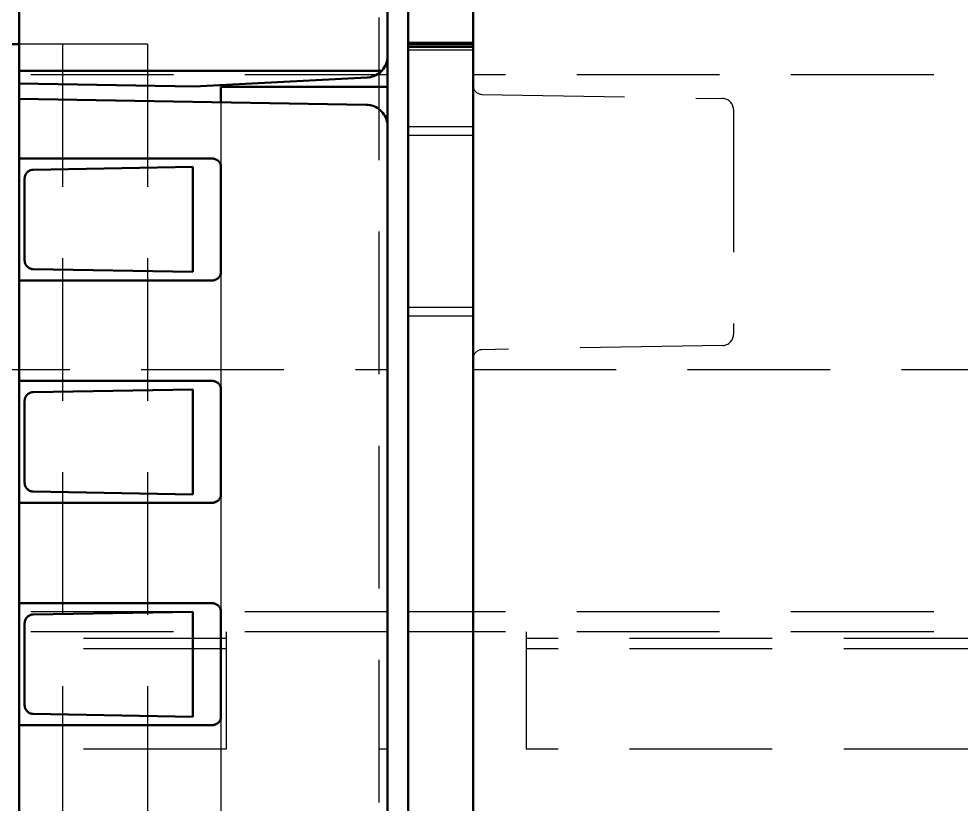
# Model space of a CAD drawing. Extents: x -891 to 6596, y -1 to 298.
# Drawn here: x -316.856 to -313.556, y 176.322 to 179.073 of the extents above; entities that cross this region are included whole.
import ezdxf

# ---------------------------------------------------------------- set-up
doc = ezdxf.new("R2010")
doc.units = 0
doc.header["$MEASUREMENT"] = 0
doc.linetypes.add('DASHED', pattern=[0.75, 0.5, -0.25])
for name, color, linetype, lineweight in [('AM_0', 7, 'Continuous', 50), ('AM_4', 3, 'Continuous', 25), ('AM_9', 6, 'DASHED', 25)]:
    doc.layers.add(name, color=color, linetype=linetype, lineweight=lineweight)

msp = doc.modelspace()

# ---------------------------------------------------------------- linework, layer by layer
at = {"layer": 'AM_0'}
for p, q in [((-315.4927, 184.0331), (-315.4927, 164.4442)), ((-315.5649, 183.9868), (-315.5649, 174.0257)), ((-316.8556, 180.0251), (-316.8556, 164.8998)), ((-315.2649, 165.1458), (-315.2649, 180.0251)), ((-316.886, 178.985), (-316.8556, 178.985)), ((-315.2649, 178.9896), (-315.4927, 178.9896)), ((-315.4927, 178.985), (-315.2649, 178.985)), ((-315.2649, 178.9748), (-315.4927, 178.9748)), ((-315.5855, 178.8915), (-316.8556, 178.8915)), ((-316.8556, 178.8466), (-316.2421, 178.8359)), ((-316.2421, 178.8359), (-315.6369, 178.8676)), ((-316.1485, 178.7811), (-316.1485, 178.8347)), ((-315.5649, 178.8347), (-316.1485, 178.8347)), ((-315.6395, 178.7722), (-316.8556, 178.7934)), ((-316.1788, 178.5838), (-316.8556, 178.5838)), ((-316.2473, 178.5543), (-316.8062, 178.5446)), ((-316.2473, 178.1865), (-316.2473, 178.5543)), ((-316.1485, 178.1874), (-316.1485, 178.5535)), ((-316.836, 178.5142), (-316.836, 178.2266)), ((-316.8062, 178.1962), (-316.2473, 178.1865)), ((-316.8556, 178.157), (-316.1788, 178.157)), ((-316.1788, 177.8049), (-316.8556, 177.8049)), ((-316.2473, 177.7753), (-316.8062, 177.7656)), ((-316.2473, 177.4075), (-316.2473, 177.7753)), ((-316.1485, 177.4084), (-316.1485, 177.7745)), ((-316.836, 177.7352), (-316.836, 177.4476)), ((-316.8062, 177.4173), (-316.2473, 177.4075)), ((-316.8556, 177.378), (-316.1788, 177.378)), ((-316.1788, 177.0259), (-316.8556, 177.0259)), ((-316.2473, 176.9964), (-316.8062, 176.9866)), ((-316.2473, 176.6286), (-316.2473, 176.9964)), ((-316.1485, 176.6294), (-316.1485, 176.9955)), ((-316.836, 176.9563), (-316.836, 176.6687)), ((-316.8062, 176.6383), (-316.2473, 176.6286)), ((-316.8556, 176.599), (-316.1788, 176.599))]:
    msp.add_line(p, q, dxfattribs=at)
for points in [[(-315.5855, 178.8915), (-315.5902, 178.8868), (-315.5953, 178.8826), (-315.6008, 178.8789), (-315.6066, 178.8757), (-315.6126, 178.8729), (-315.6189, 178.8707), (-315.6253, 178.8691), (-315.6318, 178.868), (-315.6369, 178.8676)], [(-315.6395, 178.7722), (-315.6329, 178.7718), (-315.6263, 178.7708), (-315.6199, 178.7693), (-315.6136, 178.7672), (-315.6076, 178.7645), (-315.6017, 178.7614), (-315.5962, 178.7577), (-315.591, 178.7536), (-315.5862, 178.749), (-315.5818, 178.7441), (-315.5779, 178.7387), (-315.5744, 178.7331), (-315.5715, 178.7272), (-315.5691, 178.721), (-315.5672, 178.7147), (-315.5658, 178.7082), (-315.5651, 178.7016), (-315.5649, 178.6963)], [(-316.1485, 178.5535), (-316.1486, 178.5561), (-316.1489, 178.5587), (-316.1495, 178.5613), (-316.1503, 178.5638), (-316.1513, 178.5663), (-316.1525, 178.5686), (-316.1539, 178.5709), (-316.1556, 178.573), (-316.1574, 178.5749), (-316.1593, 178.5767), (-316.1614, 178.5783), (-316.1636, 178.5798), (-316.166, 178.581), (-316.1684, 178.582), (-316.171, 178.5828), (-316.1736, 178.5834), (-316.1762, 178.5837), (-316.1788, 178.5838)], [(-316.8062, 178.5446), (-316.8088, 178.5444), (-316.8114, 178.544), (-316.814, 178.5434), (-316.8165, 178.5426), (-316.819, 178.5415), (-316.8213, 178.5402), (-316.8235, 178.5388), (-316.8256, 178.5371), (-316.8275, 178.5353), (-316.8292, 178.5333), (-316.8308, 178.5312), (-316.8322, 178.5289), (-316.8334, 178.5266), (-316.8344, 178.5241), (-316.8351, 178.5215), (-316.8356, 178.5189), (-316.8359, 178.5163), (-316.836, 178.5142)], [(-316.836, 178.2266), (-316.8359, 178.224), (-316.8356, 178.2213), (-316.835, 178.2188), (-316.8342, 178.2162), (-316.8332, 178.2138), (-316.8319, 178.2114), (-316.8305, 178.2092), (-316.8289, 178.2071), (-316.8271, 178.2051), (-316.8252, 178.2034), (-316.8231, 178.2017), (-316.8208, 178.2003), (-316.8185, 178.1991), (-316.816, 178.1981), (-316.8135, 178.1973), (-316.8109, 178.1967), (-316.8083, 178.1964), (-316.8062, 178.1962)], [(-316.1788, 178.157), (-316.1762, 178.1571), (-316.1736, 178.1574), (-316.171, 178.158), (-316.1684, 178.1588), (-316.166, 178.1598), (-316.1636, 178.1611), (-316.1614, 178.1625), (-316.1593, 178.1641), (-316.1574, 178.1659), (-316.1556, 178.1678), (-316.1539, 178.1699), (-316.1525, 178.1722), (-316.1513, 178.1745), (-316.1503, 178.177), (-316.1495, 178.1795), (-316.1489, 178.1821), (-316.1486, 178.1847), (-316.1485, 178.1874)], [(-316.1485, 177.7745), (-316.1486, 177.7771), (-316.1489, 177.7798), (-316.1495, 177.7823), (-316.1503, 177.7849), (-316.1513, 177.7873), (-316.1525, 177.7897), (-316.1539, 177.7919), (-316.1556, 177.794), (-316.1574, 177.796), (-316.1593, 177.7978), (-316.1614, 177.7994), (-316.1636, 177.8008), (-316.166, 177.802), (-316.1684, 177.803), (-316.171, 177.8038), (-316.1736, 177.8044), (-316.1762, 177.8047), (-316.1788, 177.8049)], [(-316.8062, 177.7656), (-316.8088, 177.7654), (-316.8114, 177.765), (-316.814, 177.7644), (-316.8165, 177.7636), (-316.819, 177.7625), (-316.8213, 177.7613), (-316.8235, 177.7598), (-316.8256, 177.7581), (-316.8275, 177.7563), (-316.8292, 177.7543), (-316.8308, 177.7522), (-316.8322, 177.75), (-316.8334, 177.7476), (-316.8344, 177.7451), (-316.8351, 177.7426), (-316.8356, 177.74), (-316.8359, 177.7373), (-316.836, 177.7352)], [(-316.836, 177.4476), (-316.8359, 177.445), (-316.8356, 177.4424), (-316.835, 177.4398), (-316.8342, 177.4373), (-316.8332, 177.4348), (-316.8319, 177.4325), (-316.8305, 177.4302), (-316.8289, 177.4281), (-316.8271, 177.4262), (-316.8252, 177.4244), (-316.8231, 177.4228), (-316.8208, 177.4213), (-316.8185, 177.4201), (-316.816, 177.4191), (-316.8135, 177.4183), (-316.8109, 177.4177), (-316.8083, 177.4174), (-316.8062, 177.4173)], [(-316.1788, 177.378), (-316.1762, 177.3781), (-316.1736, 177.3785), (-316.171, 177.3791), (-316.1684, 177.3798), (-316.166, 177.3809), (-316.1636, 177.3821), (-316.1614, 177.3835), (-316.1593, 177.3851), (-316.1574, 177.3869), (-316.1556, 177.3889), (-316.1539, 177.391), (-316.1525, 177.3932), (-316.1513, 177.3956), (-316.1503, 177.398), (-316.1495, 177.4005), (-316.1489, 177.4031), (-316.1486, 177.4057), (-316.1485, 177.4084)], [(-316.1485, 176.9955), (-316.1486, 176.9982), (-316.1489, 177.0008), (-316.1495, 177.0034), (-316.1503, 177.0059), (-316.1513, 177.0084), (-316.1525, 177.0107), (-316.1539, 177.0129), (-316.1556, 177.015), (-316.1574, 177.017), (-316.1593, 177.0188), (-316.1614, 177.0204), (-316.1636, 177.0218), (-316.166, 177.023), (-316.1684, 177.0241), (-316.171, 177.0249), (-316.1736, 177.0254), (-316.1762, 177.0258), (-316.1788, 177.0259)], [(-316.8062, 176.9866), (-316.8088, 176.9865), (-316.8114, 176.9861), (-316.814, 176.9855), (-316.8165, 176.9846), (-316.819, 176.9836), (-316.8213, 176.9823), (-316.8235, 176.9808), (-316.8256, 176.9792), (-316.8275, 176.9774), (-316.8292, 176.9754), (-316.8308, 176.9732), (-316.8322, 176.971), (-316.8334, 176.9686), (-316.8344, 176.9661), (-316.8351, 176.9636), (-316.8356, 176.961), (-316.8359, 176.9584), (-316.836, 176.9563)], [(-316.836, 176.6687), (-316.8359, 176.666), (-316.8356, 176.6634), (-316.835, 176.6608), (-316.8342, 176.6583), (-316.8332, 176.6558), (-316.8319, 176.6535), (-316.8305, 176.6513), (-316.8289, 176.6492), (-316.8271, 176.6472), (-316.8252, 176.6454), (-316.8231, 176.6438), (-316.8208, 176.6424), (-316.8185, 176.6412), (-316.816, 176.6401), (-316.8135, 176.6393), (-316.8109, 176.6388), (-316.8083, 176.6384), (-316.8062, 176.6383)], [(-316.1788, 176.599), (-316.1762, 176.5992), (-316.1736, 176.5995), (-316.171, 176.6001), (-316.1684, 176.6009), (-316.166, 176.6019), (-316.1636, 176.6031), (-316.1614, 176.6045), (-316.1593, 176.6062), (-316.1574, 176.6079), (-316.1556, 176.6099), (-316.1539, 176.612), (-316.1525, 176.6142), (-316.1513, 176.6166), (-316.1503, 176.619), (-316.1495, 176.6216), (-316.1489, 176.6241), (-316.1486, 176.6268), (-316.1485, 176.6294)]]:
    msp.add_lwpolyline(points, dxfattribs=at)
msp.add_arc((-315.6408, 178.9434), 0.0759, 316.8295, 0, dxfattribs=at)
at = {"layer": 'AM_4'}
msp.add_line((-315.2649, 178.9634), (-315.4927, 178.9634), dxfattribs=at)
at = {"layer": 'AM_9'}
for p, q in [((-315.5953, 180.5779), (-315.5953, 175.7568)), ((-316.4061, 178.985), (-316.8556, 178.985)), ((-316.7038, 178.985), (-316.7038, 165.1427)), ((-316.4061, 178.985), (-316.4061, 165.1427)), ((-315.5649, 178.8775), (-318.6778, 178.8775)), ((-312.1521, 178.8775), (-315.2649, 178.8775)), ((-315.2351, 178.8086), (-314.3911, 178.7939)), ((-316.1485, 178.7811), (-316.1485, 178.5535)), ((-314.3538, 178.756), (-314.3538, 177.9669)), ((-315.2649, 178.695), (-315.4927, 178.695)), ((-315.2649, 178.6646), (-315.4927, 178.6646)), ((-316.1485, 178.1874), (-316.1485, 177.7745)), ((-315.2649, 178.0618), (-315.4927, 178.0618)), ((-315.2649, 178.0314), (-315.4927, 178.0314)), ((-314.3911, 177.929), (-315.2351, 177.9143)), ((-318.6778, 177.8454), (-315.5649, 177.8454)), ((-315.2649, 177.8454), (-312.1521, 177.8454)), ((-316.1485, 177.4084), (-316.1485, 176.9955)), ((-315.5649, 176.9958), (-318.9055, 176.9958)), ((-312.1521, 176.9958), (-315.4927, 176.9958)), ((-315.5649, 176.926), (-318.9055, 176.926)), ((-316.1304, 176.926), (-316.1304, 176.5145)), ((-312.1521, 176.926), (-315.4927, 176.926)), ((-315.0792, 176.926), (-315.0792, 176.5145)), ((-316.1304, 176.9021), (-318.492, 176.9021)), ((-312.7175, 176.9021), (-315.0792, 176.9021)), ((-316.1304, 176.8662), (-318.492, 176.8662)), ((-312.7175, 176.8662), (-315.0792, 176.8662)), ((-316.1485, 176.6294), (-316.1485, 176.2165)), ((-316.1304, 176.5145), (-318.492, 176.5145)), ((-315.5953, 176.516), (-315.5649, 176.516)), ((-312.7175, 176.5145), (-315.0792, 176.5145))]:
    msp.add_line(p, q, dxfattribs=at)
for centre, radius, start, end in [((-315.2345, 178.839), 0.0304, 180, 269), ((-314.3918, 178.756), 0.038, 0, 89), ((-314.3918, 177.9669), 0.038, 271, 0), ((-315.2345, 177.8839), 0.0304, 91, 180)]:
    msp.add_arc(centre, radius, start, end, dxfattribs=at)

doc.saveas('drawing.dxf')
